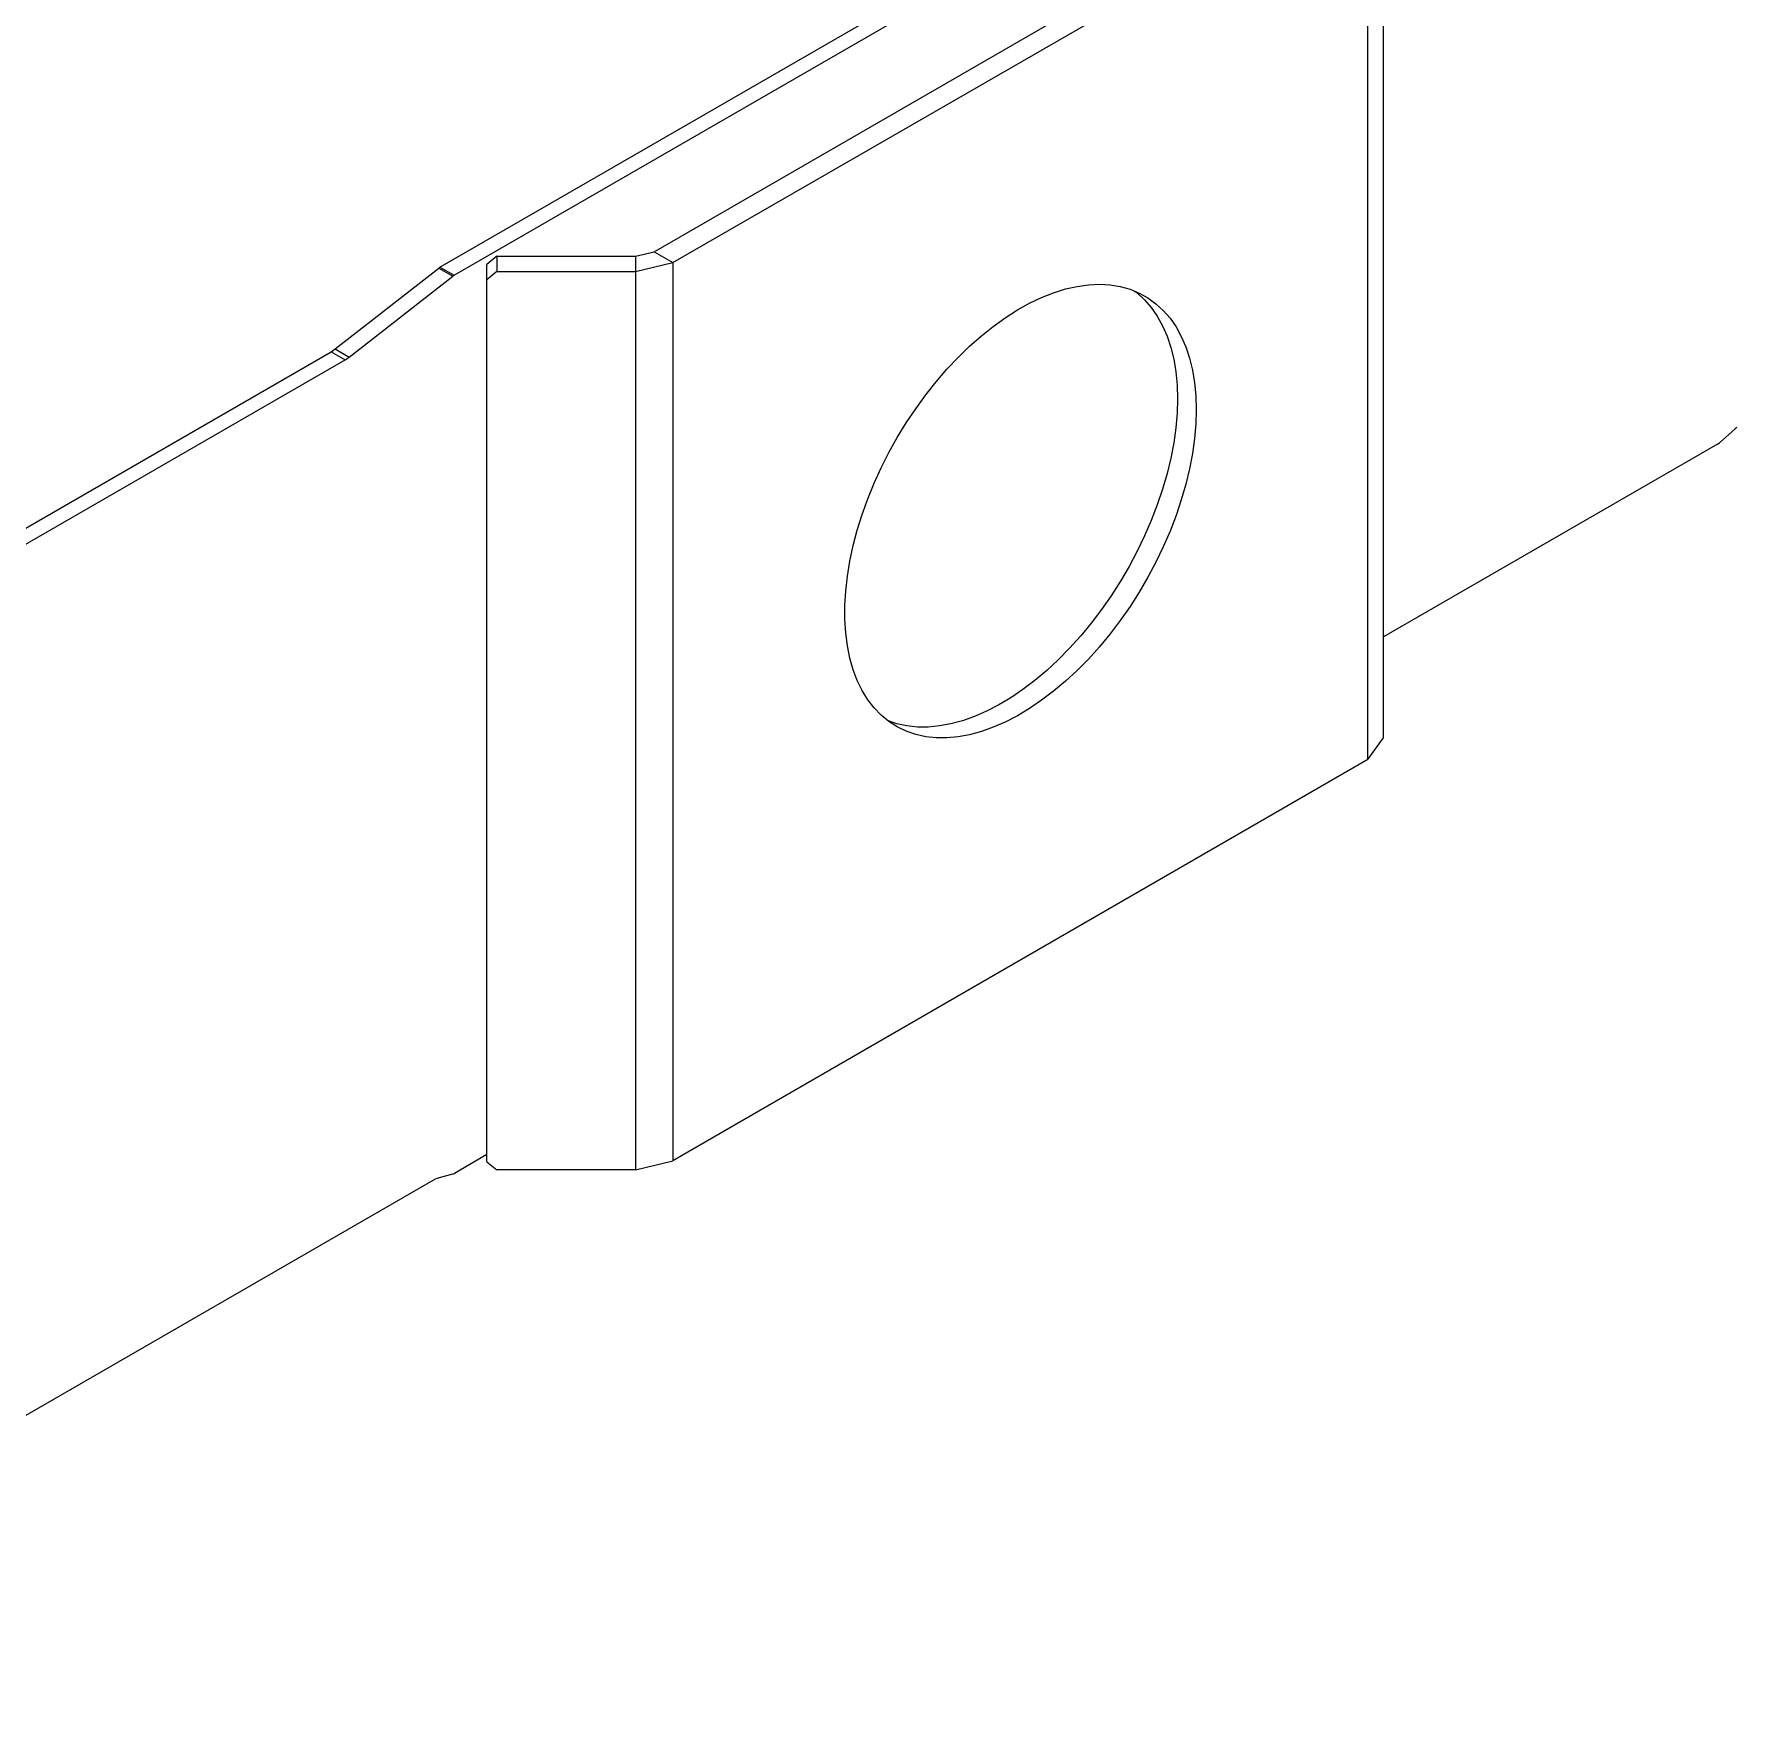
# Model space of a CAD drawing. Extents: x 0 to 258, y 0 to 184.
# Drawn here: x 67.93 to 93.63, y 53.19 to 78.72 of the extents above; entities that cross this region are included whole.
import ezdxf

# ---------------------------------------------------------------- set-up
doc = ezdxf.new("R2010")
doc.units = 0

msp = doc.modelspace()

# ---------------------------------------------------------------- linework, layer by layer
for p, q in [((74.054792, 75.199349), (88.178497, 83.352474)), ((74.266987, 75.076847), (88.390692, 83.230237)), ((77.288261, 75.431388), (87.776066, 81.486106)), ((88.293326, 68.094766), (88.293326, 81.649353)), ((77.5711, 75.26814), (88.058905, 81.322858)), ((88.058905, 67.768271), (88.058905, 81.322858)), ((74.914295, 75.363843), (74.764295, 75.241362)), ((74.914422, 75.363919), (77.005421, 75.363919)), ((74.914422, 75.363919), (74.914422, 75.132939)), ((77.005376, 75.363843), (77.288218, 75.431475)), ((77.005421, 75.363919), (77.005421, 75.132939)), ((77.288261, 75.431388), (77.5711, 75.26814)), ((72.472056, 73.965069), (74.036535, 75.186649)), ((72.683987, 73.842567), (74.248466, 75.064147)), ((74.054882, 75.199227), (74.036467, 75.186739)), ((74.036535, 75.186649), (74.248466, 75.064147)), ((74.054792, 75.199349), (74.266987, 75.076847)), ((74.267014, 75.076768), (74.248599, 75.064279)), ((74.914295, 75.132928), (74.764295, 75.010447)), ((74.764403, 75.010437), (74.764403, 75.241418)), ((74.914422, 75.132939), (77.005421, 75.132939)), ((77.005376, 75.132928), (77.57106, 75.268193)), ((77.005421, 75.132939), (77.005421, 61.578351)), ((77.5711, 75.26814), (77.5711, 61.713553)), ((74.764403, 61.700853), (74.764403, 75.010437)), ((83.134637, 74.742337), (83.315482, 74.814029)), ((83.315482, 74.814029), (83.493944, 74.870017)), ((83.493944, 74.870017), (83.669166, 74.91003)), ((83.669166, 74.91003), (83.84032, 74.933869)), ((83.84032, 74.933869), (84.006589, 74.941436)), ((84.006589, 74.941436), (84.167178, 74.932705)), ((84.167178, 74.932705), (84.321324, 74.907702)), ((84.321324, 74.907702), (84.468292, 74.866535)), ((84.468292, 74.866535), (84.60738, 74.809412)), ((84.543103, 74.838257), (84.576472, 74.81179)), ((84.576472, 74.81179), (84.688113, 74.70873)), ((84.60738, 74.809412), (84.737928, 74.736604)), ((82.586445, 74.436799), (82.769248, 74.553272)), ((82.769248, 74.553272), (82.952271, 74.655279)), ((82.952271, 74.655279), (83.134637, 74.742337)), ((84.688113, 74.70873), (84.78948, 74.591239)), ((84.737928, 74.736604), (84.859314, 74.648458)), ((84.78948, 74.591239), (84.880091, 74.459884)), ((84.859314, 74.648458), (84.970954, 74.545395)), ((84.970954, 74.545395), (85.072324, 74.427904)), ((82.224972, 74.16275), (82.40473, 74.306418)), ((82.40473, 74.306418), (82.586445, 74.436799)), ((84.880091, 74.459884), (84.959514, 74.315287)), ((84.959514, 74.315287), (85.027369, 74.158141)), ((85.072324, 74.427904), (85.162933, 74.296549)), ((85.162933, 74.296549), (85.242356, 74.151955)), ((82.048024, 74.006479), (82.224972, 74.16275)), ((85.027369, 74.158141), (85.083333, 73.989191)), ((85.242356, 74.151955), (85.310211, 73.994806)), ((60.831463, 67.23884), (72.410673, 73.923265)), ((61.043393, 67.116338), (72.622604, 73.801028)), ((72.410591, 73.923384), (72.471985, 73.965027)), ((72.410673, 73.923265), (72.622604, 73.801028)), ((72.472056, 73.965069), (72.683987, 73.842567)), ((72.622723, 73.800922), (72.684117, 73.842567)), ((81.705918, 73.659166), (81.87473, 73.83835)), ((81.87473, 73.83835), (82.048024, 74.006479)), ((85.083333, 73.989191), (85.12714, 73.809243)), ((85.12714, 73.809243), (85.158581, 73.619156)), ((85.310211, 73.994806), (85.366175, 73.825856)), ((85.366175, 73.825856), (85.409982, 73.645908)), ((81.542393, 73.469775), (81.705918, 73.659166)), ((85.158581, 73.619156), (85.177499, 73.419835)), ((85.409982, 73.645908), (85.441423, 73.455821)), ((81.234286, 73.064042), (81.384931, 73.271086)), ((81.384931, 73.271086), (81.542393, 73.469775)), ((85.177499, 73.419835), (85.183822, 73.21223)), ((85.441423, 73.455821), (85.46034, 73.2565)), ((85.46034, 73.2565), (85.466664, 73.048895)), ((81.09117, 72.849632), (81.234286, 73.064042)), ((85.177499, 72.99733), (85.158581, 72.77616)), ((85.183822, 73.21223), (85.177499, 72.99733)), ((85.466664, 73.048948), (85.46034, 72.834048)), ((80.956273, 72.628877), (81.09117, 72.849632)), ((85.158581, 72.77616), (85.12714, 72.549772)), ((85.46034, 72.834048), (85.441423, 72.612878)), ((93.600067, 72.760423), (93.363001, 72.550344)), ((93.627451, 72.780404), (93.599998, 72.760375)), ((80.83023, 72.402828), (80.956273, 72.628877)), ((85.12714, 72.549772), (85.083333, 72.319246)), ((85.441423, 72.612878), (85.409982, 72.38649)), ((93.335749, 72.530236), (88.293326, 69.619293)), ((93.335627, 72.530283), (93.36308, 72.550312)), ((80.71365, 72.172564), (80.83023, 72.402828)), ((85.083333, 72.319246), (85.027369, 72.085683)), ((85.409982, 72.38649), (85.366175, 72.155964)), ((80.607081, 71.939181), (80.71365, 72.172564)), ((85.027369, 72.085683), (84.959514, 71.850191)), ((85.366175, 72.155964), (85.310211, 71.922401)), ((80.425966, 71.467517), (80.511032, 71.703792)), ((80.511032, 71.703792), (80.607081, 71.939181)), ((84.959514, 71.850191), (84.880091, 71.613897)), ((85.310211, 71.922401), (85.242356, 71.686912)), ((80.352282, 71.231482), (80.425966, 71.467517)), ((84.880091, 71.613897), (84.78948, 71.377924)), ((85.162933, 71.450615), (85.072324, 71.214642)), ((85.242356, 71.686912), (85.162933, 71.450615)), ((80.290338, 70.996816), (80.352282, 71.231482)), ((84.78948, 71.377924), (84.688113, 71.143397)), ((85.072324, 71.214642), (84.970954, 70.980115)), ((80.240422, 70.764633), (80.290338, 70.996816)), ((84.688113, 71.143397), (84.576472, 70.911435)), ((84.970954, 70.980115), (84.859314, 70.748153)), ((80.202777, 70.536042), (80.240422, 70.764633)), ((84.455086, 70.683142), (84.324538, 70.459606)), ((84.576472, 70.911435), (84.455086, 70.683142)), ((84.859314, 70.748153), (84.737928, 70.519862)), ((80.177589, 70.312128), (80.202777, 70.536042)), ((84.324538, 70.459606), (84.18545, 70.241894)), ((84.737928, 70.519862), (84.60738, 70.296327)), ((80.164968, 70.093963), (80.177589, 70.312128)), ((84.18545, 70.241894), (84.038482, 70.031043)), ((84.60738, 70.296327), (84.468292, 70.078615)), ((80.164968, 69.882585), (80.164968, 70.093963)), ((84.038482, 70.031043), (83.884336, 69.828055)), ((84.468292, 70.078615), (84.321324, 69.867761)), ((80.177589, 69.678999), (80.164968, 69.882585)), ((80.202777, 69.484179), (80.177589, 69.678999)), ((83.884336, 69.828055), (83.723747, 69.633901)), ((84.167178, 69.664775), (84.006589, 69.470619)), ((84.321324, 69.867761), (84.167178, 69.664775)), ((80.240422, 69.299053), (80.202777, 69.484179)), ((83.557478, 69.449503), (83.386325, 69.275743)), ((83.723747, 69.633901), (83.557478, 69.449503)), ((84.006589, 69.470619), (83.84032, 69.286223)), ((80.290338, 69.124499), (80.240422, 69.299053)), ((83.386325, 69.275743), (83.211099, 69.113445)), ((83.84032, 69.286223), (83.669166, 69.112461)), ((80.352282, 68.961355), (80.290338, 69.124499)), ((80.425966, 68.810392), (80.352282, 68.961355)), ((83.032641, 68.963387), (82.851795, 68.82628)), ((83.211099, 69.113445), (83.032641, 68.963387)), ((83.493944, 68.950166), (83.315482, 68.800105)), ((83.669166, 69.112461), (83.493944, 68.950166)), ((80.511032, 68.672335), (80.425966, 68.810392)), ((80.607081, 68.547838), (80.511032, 68.672335)), ((82.669429, 68.702781), (82.486406, 68.593476)), ((82.851795, 68.82628), (82.669429, 68.702781)), ((83.134637, 68.663), (82.952271, 68.539501)), ((83.315482, 68.800105), (83.134637, 68.663)), ((80.71365, 68.437496), (80.607081, 68.547838)), ((80.83023, 68.341834), (80.71365, 68.437496)), ((80.808328, 68.359587), (80.804095, 68.361439)), ((80.951441, 68.310412), (80.808328, 68.359587)), ((82.121888, 68.419465), (81.942127, 68.355587)), ((82.303603, 68.498888), (82.121888, 68.419465)), ((82.486406, 68.593476), (82.303603, 68.498888)), ((82.769248, 68.430197), (82.586445, 68.335605)), ((82.952271, 68.539501), (82.769248, 68.430197)), ((80.956273, 68.261308), (80.83023, 68.341834)), ((81.10209, 68.277302), (80.951441, 68.310412)), ((81.09117, 68.196305), (80.956273, 68.261308)), ((81.234286, 68.14713), (81.09117, 68.196305)), ((81.259551, 68.260422), (81.10209, 68.277302)), ((81.384931, 68.11402), (81.234286, 68.14713)), ((81.423076, 68.259892), (81.259551, 68.260422)), ((81.542393, 68.097139), (81.384931, 68.11402)), ((81.591888, 68.275609), (81.423076, 68.259892)), ((81.76518, 68.30756), (81.591888, 68.275609)), ((81.87473, 68.112327), (81.705918, 68.09661)), ((81.942127, 68.355587), (81.76518, 68.30756)), ((82.048024, 68.144278), (81.87473, 68.112327)), ((82.224972, 68.192305), (82.048024, 68.144278)), ((82.40473, 68.256183), (82.224972, 68.192305)), ((82.586445, 68.335605), (82.40473, 68.256183)), ((81.705918, 68.09661), (81.542393, 68.097139)), ((88.058974, 67.768178), (88.293289, 68.09474)), ((88.058905, 67.768271), (77.5711, 61.713553)), ((74.764403, 61.809332), (74.27175, 61.524906)), ((74.764295, 61.700848), (74.914295, 61.578367)), ((77.005376, 61.578367), (77.57106, 61.713633)), ((73.979915, 61.438122), (59.686347, 53.186572)), ((74.007325, 61.449772), (73.979872, 61.438104)), ((74.244233, 61.513264), (74.007431, 61.449764)), ((74.244246, 61.513238), (74.271697, 61.524906)), ((77.005421, 61.578351), (74.914422, 61.578351))]:
    msp.add_line(p, q)

doc.saveas('drawing.dxf')
